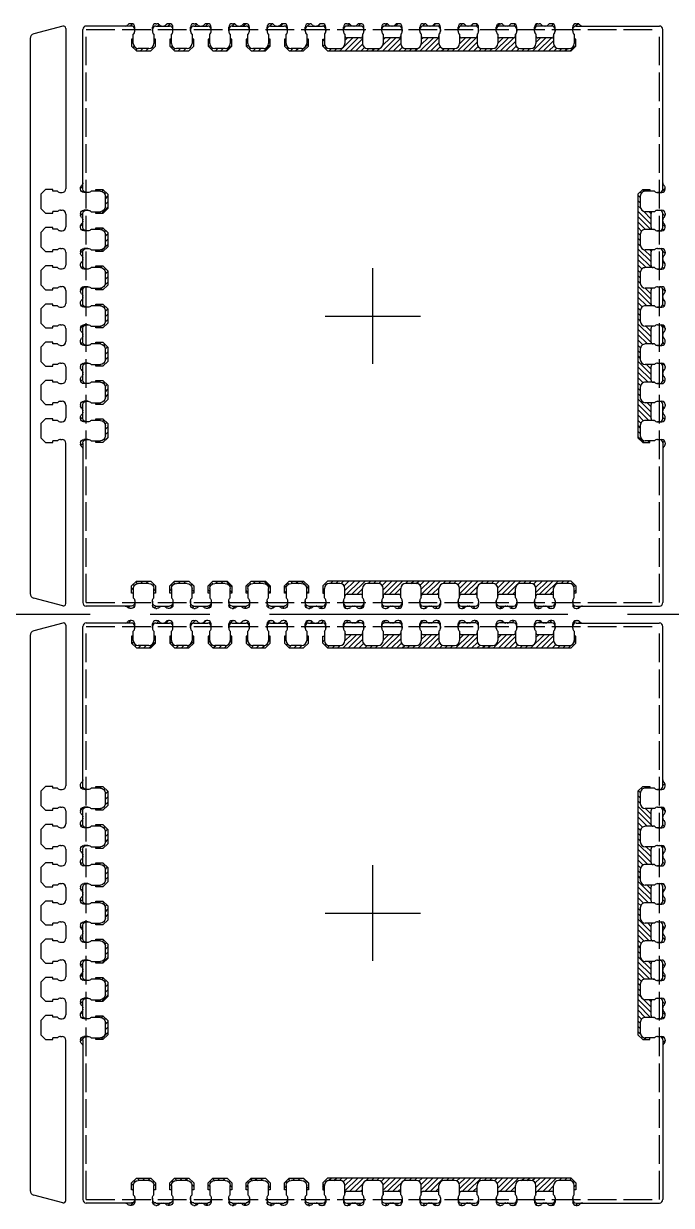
# Model space of a CAD drawing. Extents: x -46 to 252, y -27 to 158.
# Drawn here: x 0.08 to 13.64, y -1.84 to 22.9 of the extents above; entities that cross this region are included whole.
import ezdxf

# ---------------------------------------------------------------- set-up
doc = ezdxf.new("R2010")
doc.units = 0
doc.linetypes.add('AM_ISO02W050', pattern=[7.5, 6, -1.5])
doc.linetypes.add('AXES', pattern=[2, 1.25, -0.25, 0.25, -0.25])
doc.layers.add('AXIS', color=4, linetype='AXES', lineweight=25)
for name, color, linetype in [('bottom etching', 64, 'Continuous'), ('bottom leadframe', 7, 'Continuous'), ('leadframe', 7, 'Continuous'), ('Outline', 6, 'AM_ISO02W050'), ('top leadframe', 5, 'Continuous')]:
    doc.layers.add(name, color=color, linetype=linetype)
pattern_1 = [(45, (31.19803, -19.82155), (-0.0561266, 0.0561266), [])]
pattern_2 = [(0, (33.5826, -10.5325), (0, 6.985), [5.08, -1.905]), (90, (33.5826, -10.5325), (-6.985, 4e-16), [5.08, -1.905])]
pattern_3 = [(45, (33.58265, -10.53248), (-0.0561266, 0.0561266), [])]
pattern_4 = [(45, (33.58265, -10.53248), (-0.05837166, 0.05837166), [])]

# ---------------------------------------------------------------- blocks, each defined once
blk = doc.blocks.new('leadframe outline')
at = {"layer": 'AXIS', "ltscale": 5}
blk.add_line((-128.335, 0), (128.335, 0), dxfattribs=at)
blk = doc.blocks.new('12x12 outline')
at = {"layer": 'AXIS', "ltscale": 50}
for p, q in [((0, -1.052), (0, 0.948)), ((-1, -0.052), (1, -0.052))]:
    blk.add_line(p, q, dxfattribs=at)
at = {"layer": 'Outline', "ltscale": 0.1}
for p, q in [((-6, -6.052), (-6, 5.948)), ((-6, 5.948), (6, 5.948)), ((6, -6.052), (6, 5.948)), ((-6, -6.052), (6, -6.052))]:
    blk.add_line(p, q, dxfattribs=at)
at = {"layer": 'top leadframe', "ltscale": 50}
blk.add_line((0, -0.052), (0, -0.052), dxfattribs=at)
blk = doc.blocks.new('*U70')
at = {"layer": 'leadframe', "ltscale": 50}
blk.add_blockref('12x12 outline', (0, 0.052), dxfattribs=at)
blk = doc.blocks.new('*U71')
at = {"layer": 'leadframe', "color": 0, "linetype": 'ByBlock', "lineweight": -2, "transparency": 16777216}
for p in [(0, -12.5), (0, -25)]:
    blk.add_blockref('*U70', p, dxfattribs=at)
blk = doc.blocks.new('external Lead bottom')
at = {"layer": 'bottom leadframe', "ltscale": 50}
for p, q in [((-0.215, 0.25), (-0.25, 0.25)), ((-0.25, 0.25), (-0.25, 0.1)), ((-0.215, 0.35), (-0.215, 0.25)), ((-0.185, 0.412), (-0.185, 0.443)), ((0.185, 0.412), (0.185, 0.443)), ((0.215, 0.35), (0.215, 0.25)), ((0.25, 0.25), (0.215, 0.25)), ((0.25, 0.1), (0.25, 0.25)), ((-0.25, 0.1), (-0.15, 0)), ((-0.15, 0), (0.15, 0)), ((0.15, 0), (0.25, 0.1))]:
    blk.add_line(p, q, dxfattribs=at)
for centre, start, end in [((-0.265, 0.443), 0, 90), ((0.265, 0.443), 90, 180), ((-0.265, 0.412), 308.6822, 0), ((0.265, 0.412), 180, 231.3178)]:
    blk.add_arc(centre, 0.08, start, end, dxfattribs=at)
blk = doc.blocks.new('*U64')
at = {"layer": 'leadframe', "ltscale": 50, "rotation": 270}
blk.add_blockref('external Lead bottom', (-0.2615, 0), dxfattribs=at)
blk = doc.blocks.new('*U65')
at = {"layer": 'leadframe', "color": 0, "linetype": 'ByBlock', "lineweight": -2, "transparency": 16777216}
for p in [(0, 0), (0, -0.8), (0, -1.6), (0, -2.4), (0, -3.2), (0, -4), (0, -4.8)]:
    blk.add_blockref('*U64', p, dxfattribs=at)
blk = doc.blocks.new('leads external vertical bottom')
at = {"layer": 'bottom leadframe'}
for p, q in [((0.685, 6.071), (0.074, 5.907)), ((0.685, -6.071), (0.074, -5.907))]:
    blk.add_line(p, q, dxfattribs=at)
at = {"layer": 'bottom leadframe', "ltscale": 50}
for p, q in [((0.747, 6.023), (0.747, 2.665)), ((0, 5.811), (0, -5.811)), ((0.747, 2.135), (0.747, 1.865)), ((0.747, 1.335), (0.747, 1.065)), ((0.747, 0.535), (0.747, 0.265)), ((0.747, -0.265), (0.747, -0.535)), ((0.747, -1.065), (0.747, -1.335)), ((0.747, -1.865), (0.747, -2.135)), ((0.747, -6.023), (0.747, -2.665))]:
    blk.add_line(p, q, dxfattribs=at)
at = {"layer": 'bottom leadframe'}
for centre, radius, start, end in [((0.697, 6.023), 0.05, 0, 105), ((0.1, 5.811), 0.1, 105, 180), ((0.1, -5.811), 0.1, 180, 255), ((0.697, -6.023), 0.05, 255, 360)]:
    blk.add_arc(centre, radius, start, end, dxfattribs=at)
at = {"layer": 'leadframe'}
blk.add_blockref('*U65', (0.486, 2.4), dxfattribs=at)
blk = doc.blocks.new('*U94')
at = {"layer": 'leadframe'}
blk.add_blockref('leads external vertical bottom', (-0.37375, 0), dxfattribs=at)
blk = doc.blocks.new('*U95')
at = {"layer": 'leadframe', "color": 0, "linetype": 'ByBlock', "lineweight": -2, "transparency": 16777216}
for p in [(0, -12.5), (0, -25)]:
    blk.add_blockref('*U94', p, dxfattribs=at)
blk = doc.blocks.new('lead bottom new left')
at = {"layer": 'bottom leadframe'}
for p, q in [((0.522, 0.255), (0.522, 0.28)), ((0.37, 0.185), (0.452, 0.185)), ((0.37, -0.185), (0.452, -0.185)), ((0.522, -0.255), (0.522, -0.28))]:
    blk.add_line(p, q, dxfattribs=at)
at = {"layer": 'bottom leadframe', "ltscale": 50}
for p, q in [((0, -0.11), (0, 0.11)), ((0.105, 0.215), (0.299, 0.215)), ((0.362, 0.185), (0.4, 0.185)), ((0.299, -0.215), (0.105, -0.215)), ((0.4, -0.185), (0.362, -0.185))]:
    blk.add_line(p, q, dxfattribs=at)
for centre, radius, start, end in [((0.402, 0.255), 0.07, 270, 0), ((0.542, 0.387), 0.07, 180, 229.9948), ((0.105, 0.11), 0.105, 90, 180), ((0.362, 0.265), 0.08, 218.6822, 270), ((0.105, -0.11), 0.105, 180, 270), ((0.362, -0.265), 0.08, 90, 141.3178), ((0.402, -0.255), 0.07, 0, 90), ((0.542, -0.387), 0.07, 130.0052, 180)]:
    blk.add_arc(centre, radius, start, end, dxfattribs=at)
at = {"layer": 'bottom leadframe'}
for centre, start, end in [((0.452, 0.255), 270, 0), ((0.452, 0.28), 0, 49.9948), ((0.452, -0.255), 0, 90), ((0.452, -0.28), 310.0052, 0)]:
    blk.add_arc(centre, 0.07, start, end, dxfattribs=at)
blk = doc.blocks.new('Lead bottom leadframe')
at = {"layer": 'bottom etching', "ltscale": 50}
h = blk.add_hatch(dxfattribs=at)
h.set_pattern_fill('ANSI31', color=256, scale=0.025)
h.set_pattern_definition([(45, (1191.91155, 12.07104), (-0.056126601, 0.056126601), [])])
h.paths.add_polyline_path([(0, 0.15), (-0.1, 0.25), (-0.25, 0.25), (-0.25, 0.215), (-0.155, 0.215, -0.414214), (-0.05, 0.11), (-0.05, -0.11, -0.414214), (-0.155, -0.215), (-0.25, -0.215), (-0.25, -0.25), (-0.1, -0.25), (0, -0.15)])
at = {"layer": 'top leadframe', "ltscale": 50}
for p, q in [((-0.25, 0.215), (-0.25, 0.25)), ((-0.25, 0.25), (-0.1, 0.25)), ((-0.1, 0.25), (0, 0.15)), ((0, 0.15), (0, -0.15)), ((-0.25, -0.25), (-0.25, -0.215)), ((0, -0.15), (-0.1, -0.25)), ((-0.1, -0.25), (-0.25, -0.25))]:
    blk.add_line(p, q, dxfattribs=at)
at = {"layer": 'bottom etching', "ltscale": 50, "xscale": -1}
blk.add_blockref('lead bottom new left', (-0.05, 0), dxfattribs=at)
blk = doc.blocks.new('lead bottom new')
at = {"layer": 'bottom leadframe'}
for p, q in [((-0.522, 0.255), (-0.522, 0.28)), ((-0.37, 0.185), (-0.452, 0.185)), ((-0.37, -0.185), (-0.452, -0.185)), ((-0.522, -0.255), (-0.522, -0.28))]:
    blk.add_line(p, q, dxfattribs=at)
at = {"layer": 'bottom leadframe', "ltscale": 50}
for p, q in [((-0.362, 0.185), (-0.392, 0.185)), ((-0.299, 0.215), (-0.105, 0.215)), ((0, -0.11), (0, 0.11)), ((-0.4, -0.185), (-0.362, -0.185)), ((-0.362, -0.185), (-0.392, -0.185)), ((-0.299, -0.215), (-0.105, -0.215))]:
    blk.add_line(p, q, dxfattribs=at)
at = {"layer": 'bottom leadframe'}
for centre, start, end in [((-0.452, 0.28), 130.0052, 180), ((-0.452, 0.255), 180, 270), ((-0.452, -0.255), 90, 180), ((-0.452, -0.28), 180, 229.9948)]:
    blk.add_arc(centre, 0.07, start, end, dxfattribs=at)
at = {"layer": 'bottom leadframe', "ltscale": 50}
for centre, radius, start, end in [((-0.542, 0.387), 0.07, 310.0052, 0), ((-0.403, 0.255), 0.07, 180, 270), ((-0.362, 0.265), 0.08, 270, 321.3178), ((-0.105, 0.11), 0.105, 0, 90), ((-0.403, -0.255), 0.07, 90, 180), ((-0.362, -0.265), 0.08, 38.6822, 90), ((-0.105, -0.11), 0.105, 270, 0), ((-0.542, -0.387), 0.07, 0, 49.9948)]:
    blk.add_arc(centre, radius, start, end, dxfattribs=at)
blk = doc.blocks.new('power bar bottom leadframe')
at = {"layer": 'bottom etching', "ltscale": 50}
h = blk.add_hatch(dxfattribs=at)
h.set_pattern_fill('ANSI31', color=256, scale=0.025)
h.set_pattern_definition([(45, (31.98265, -4.98248), (-0.0561266, 0.0561266), [])])
h.paths.add_polyline_path([(-0.91, -0.05), (-0.69, -0.05, -0.414214), (-0.585, -0.155), (-0.585, -0.316, -0.414214), (-0.545, -0.276), (-0.255, -0.276, -0.414214), (-0.215, -0.316), (-0.215, -0.155, -0.414214), (-0.11, -0.05), (0.11, -0.05, -0.414214), (0.215, -0.155), (0.215, -0.316, -0.414214), (0.255, -0.276), (0.545, -0.276, -0.414214), (0.585, -0.316), (0.585, -0.155, -0.414214), (0.69, -0.05), (0.91, -0.05, -0.414214), (1.015, -0.155), (1.015, -0.316, -0.414214), (1.055, -0.276), (1.345, -0.276, -0.414214), (1.385, -0.316), (1.385, -0.155, -0.414214), (1.49, -0.05), (1.71, -0.05, -0.414214), (1.815, -0.155), (1.815, -0.316, -0.414214), (1.855, -0.276), (2.145, -0.276, -0.414214), (2.185, -0.316), (2.185, -0.155, -0.414214), (2.29, -0.05), (2.51, -0.05, -0.414214), (2.615, -0.155), (2.615, -0.25), (2.65, -0.25), (2.65, -0.1), (2.55, 0), (-2.55, 0), (-2.65, -0.1), (-2.65, -0.25), (-2.615, -0.25), (-2.615, -0.155, -0.414214), (-2.51, -0.05), (-2.29, -0.05, -0.414214), (-2.185, -0.155), (-2.185, -0.316, -0.414214), (-2.145, -0.276), (-1.855, -0.276, -0.414214), (-1.815, -0.316), (-1.815, -0.155, -0.414214), (-1.71, -0.05), (-1.49, -0.05, -0.414214), (-1.385, -0.155), (-1.385, -0.316, -0.414214), (-1.345, -0.276), (-1.055, -0.276, -0.414214), (-1.015, -0.316), (-1.015, -0.155, -0.414214)])
h = blk.add_hatch(dxfattribs=at)
h.set_pattern_fill('ANSI31', color=256, scale=0.025)
h.set_pattern_definition(pattern_1)
h.paths.add_polyline_path([(-2.013, -0.523), (-2.145, -0.523, -0.414214), (-2.215, -0.453), (-2.215, -0.503, 0.414214), (-2.145, -0.573), (-2.12, -0.573, 0.221671), (-2.066, -0.548, -0.221671)])
h = blk.add_hatch(dxfattribs=at)
h.set_pattern_fill('ANSI31', color=256, scale=0.025)
h.set_pattern_definition(pattern_1)
h.paths.add_polyline_path([(-1.785, -0.503), (-1.785, -0.453, -0.414214), (-1.855, -0.523), (-1.987, -0.523, -0.221671), (-1.934, -0.548, 0.221671), (-1.88, -0.573), (-1.855, -0.573, 0.414214)])
h = blk.add_hatch(dxfattribs=at)
h.set_pattern_fill('ANSI31', color=256, scale=0.025)
h.set_pattern_definition(pattern_1)
h.paths.add_polyline_path([(-1.266, -0.548, -0.221671), (-1.213, -0.523), (-1.345, -0.523, -0.414214), (-1.415, -0.453), (-1.415, -0.503, 0.414214), (-1.345, -0.573), (-1.32, -0.573, 0.221671)])
h = blk.add_hatch(dxfattribs=at)
h.set_pattern_fill('ANSI31', color=256, scale=0.025)
h.set_pattern_definition(pattern_1)
h.paths.add_polyline_path([(-0.985, -0.503), (-0.985, -0.453, -0.414214), (-1.055, -0.523), (-1.187, -0.523, -0.221671), (-1.134, -0.548, 0.221671), (-1.08, -0.573), (-1.055, -0.573, 0.414214)])
h = blk.add_hatch(dxfattribs=at)
h.set_pattern_fill('ANSI31', color=256, scale=0.025)
h.set_pattern_definition(pattern_1)
h.paths.add_polyline_path([(-0.466, -0.548, -0.221671), (-0.413, -0.523), (-0.545, -0.523, -0.414214), (-0.615, -0.453), (-0.615, -0.503, 0.414214), (-0.545, -0.573), (-0.52, -0.573, 0.221671)])
h = blk.add_hatch(dxfattribs=at)
h.set_pattern_fill('ANSI31', color=256, scale=0.025)
h.set_pattern_definition(pattern_1)
h.paths.add_polyline_path([(-0.185, -0.503), (-0.185, -0.453, -0.414214), (-0.255, -0.523), (-0.387, -0.523, -0.221671), (-0.334, -0.548, 0.221671), (-0.28, -0.573), (-0.255, -0.573, 0.414214)])
h = blk.add_hatch(dxfattribs=at)
h.set_pattern_fill('ANSI31', color=256, scale=0.025)
h.set_pattern_definition(pattern_1)
h.paths.add_polyline_path([(0.334, -0.548, -0.221671), (0.387, -0.523), (0.255, -0.523, -0.414214), (0.185, -0.453), (0.185, -0.503, 0.414214), (0.255, -0.573), (0.28, -0.573, 0.221671)])
h = blk.add_hatch(dxfattribs=at)
h.set_pattern_fill('ANSI31', color=256, scale=0.025)
h.set_pattern_definition(pattern_1)
h.paths.add_polyline_path([(0.615, -0.503), (0.615, -0.453, -0.414214), (0.545, -0.523), (0.413, -0.523, -0.221671), (0.466, -0.548, 0.221671), (0.52, -0.573), (0.545, -0.573, 0.414214)])
h = blk.add_hatch(dxfattribs=at)
h.set_pattern_fill('ANSI31', color=256, scale=0.025)
h.set_pattern_definition(pattern_1)
h.paths.add_polyline_path([(1.134, -0.548, -0.221671), (1.187, -0.523), (1.055, -0.523, -0.414214), (0.985, -0.453), (0.985, -0.503, 0.414214), (1.055, -0.573), (1.08, -0.573, 0.221671)])
h = blk.add_hatch(dxfattribs=at)
h.set_pattern_fill('ANSI31', color=256, scale=0.025)
h.set_pattern_definition(pattern_1)
h.paths.add_polyline_path([(1.415, -0.503), (1.415, -0.453, -0.414214), (1.345, -0.523), (1.213, -0.523, -0.221671), (1.266, -0.548, 0.221671), (1.32, -0.573), (1.345, -0.573, 0.414214)])
h = blk.add_hatch(dxfattribs=at)
h.set_pattern_fill('ANSI31', color=256, scale=0.025)
h.set_pattern_definition(pattern_1)
h.paths.add_polyline_path([(1.934, -0.548, -0.221671), (1.987, -0.523), (1.855, -0.523, -0.414214), (1.785, -0.453), (1.785, -0.503, 0.414214), (1.855, -0.573), (1.88, -0.573, 0.221671)])
h = blk.add_hatch(dxfattribs=at)
h.set_pattern_fill('ANSI31', color=256, scale=0.025)
h.set_pattern_definition(pattern_1)
h.paths.add_polyline_path([(2.215, -0.503), (2.215, -0.453, -0.414214), (2.145, -0.523), (2.013, -0.523, -0.221671), (2.066, -0.548, 0.221671), (2.12, -0.573), (2.145, -0.573, 0.414214)])
at = {"layer": 'bottom leadframe', "ltscale": 50}
for p, q in [((-2.65, -0.25), (-2.615, -0.25)), ((-2.65, -0.25), (-2.615, -0.25)), ((-2.585, -0.412, 0), (-2.585, -0.443, 0)), ((-1.385, -0.316), (-1.385, -0.35)), ((2.65, -0.25), (2.615, -0.25))]:
    blk.add_line(p, q, dxfattribs=at)
at = {"layer": 'leadframe', "ltscale": 50}
for p, q in [((-2.145, -0.523), (-1.855, -0.523)), ((-1.345, -0.523), (-1.055, -0.523)), ((-0.545, -0.523), (-0.255, -0.523)), ((0.255, -0.523), (0.545, -0.523)), ((1.055, -0.523), (1.345, -0.523)), ((1.855, -0.523), (2.145, -0.523))]:
    blk.add_line(p, q, dxfattribs=at)
at = {"layer": 'top leadframe', "ltscale": 50}
for p, q in [((-2.55, 0), (-2.65, -0.1)), ((2.55, 0), (-2.55, 0)), ((2.55, 0), (2.65, -0.1)), ((-2.65, -0.1), (-2.65, -0.25)), ((2.65, -0.1), (2.65, -0.25)), ((-2.65, -0.25), (-2.615, -0.25)), ((-2.145, -0.276), (-1.855, -0.276)), ((-1.345, -0.276), (-1.055, -0.276)), ((-0.545, -0.276), (-0.255, -0.276)), ((0.255, -0.276), (0.545, -0.276)), ((1.055, -0.276), (1.345, -0.276)), ((1.855, -0.276), (2.145, -0.276)), ((2.65, -0.25), (2.615, -0.25))]:
    blk.add_line(p, q, dxfattribs=at)
for centre, start, end in [((-2.145, -0.316), 90, 180), ((-1.855, -0.316), 0, 90), ((-1.345, -0.316), 90, 180), ((-1.055, -0.316), 0, 90), ((-0.545, -0.316), 90, 180), ((-0.255, -0.316), 0, 90), ((0.255, -0.316), 90, 180), ((0.545, -0.316), 0, 90), ((1.055, -0.316), 90, 180), ((1.345, -0.316), 0, 90), ((1.855, -0.316), 90, 180), ((2.145, -0.316), 0, 90)]:
    blk.add_arc(centre, 0.04, start, end, dxfattribs=at)
at = {"layer": 'leadframe', "ltscale": 50, "rotation": 90}
for p in [(-2.4, -0.05), (-1.6, -0.05), (-0.8, -0.05), (0, -0.05), (0.8, -0.05), (1.6, -0.05), (2.4, -0.05)]:
    blk.add_blockref('lead bottom new', p, dxfattribs=at)
blk = doc.blocks.new('bottom leadframe')
at = {"layer": 'bottom etching', "ltscale": 50}
h = blk.add_hatch(dxfattribs=at)
h.set_pattern_fill('ANSI31', color=256, scale=0.025)
h.set_pattern_definition(pattern_3)
h.paths.add_polyline_path([(-5.055, 6.122), (-5.08, 6.122, 0.221671), (-5.134, 6.097, -0.221671), (-5.187, 6.072), (-5.055, 6.072, -0.414214), (-4.985, 6.003), (-4.985, 6.052, 0.414214)])
h = blk.add_hatch(dxfattribs=at)
h.set_pattern_fill('ANSI31', color=256, scale=0.025)
h.set_pattern_definition(pattern_3)
h.paths.add_polyline_path([(-4.255, 6.122), (-4.28, 6.122, 0.221671), (-4.334, 6.097, -0.221671), (-4.387, 6.072), (-4.255, 6.072, -0.414214), (-4.185, 6.003), (-4.185, 6.052, 0.414214)])
h = blk.add_hatch(dxfattribs=at)
h.set_pattern_fill('ANSI31', color=256, scale=0.025)
h.set_pattern_definition(pattern_3)
h.paths.add_polyline_path([(-3.666, 6.097, 0.221671), (-3.72, 6.122), (-3.745, 6.122, 0.414214), (-3.815, 6.052), (-3.815, 6.003, -0.414214), (-3.745, 6.072), (-3.613, 6.072, -0.221671)])
h = blk.add_hatch(dxfattribs=at)
h.set_pattern_fill('ANSI31', color=256, scale=0.025)
h.set_pattern_definition(pattern_3)
h.paths.add_polyline_path([(-3.455, 6.122), (-3.48, 6.122, 0.221671), (-3.534, 6.097, -0.221671), (-3.587, 6.072), (-3.455, 6.072, -0.414214), (-3.385, 6.003), (-3.385, 6.052, 0.414214)])
h = blk.add_hatch(dxfattribs=at)
h.set_pattern_fill('ANSI31', color=256, scale=0.025)
h.set_pattern_definition(pattern_3)
h.paths.add_polyline_path([(-2.866, 6.097, 0.221671), (-2.92, 6.122), (-2.945, 6.122, 0.414214), (-3.015, 6.052), (-3.015, 6.003, -0.414214), (-2.945, 6.072), (-2.813, 6.072, -0.221671)])
h = blk.add_hatch(dxfattribs=at)
h.set_pattern_fill('ANSI31', color=256, scale=0.025)
h.set_pattern_definition(pattern_3)
h.paths.add_polyline_path([(-2.655, 6.122), (-2.68, 6.122, 0.221671), (-2.734, 6.097, -0.221671), (-2.787, 6.072), (-2.655, 6.072, -0.414214), (-2.585, 6.003), (-2.585, 6.052, 0.414214)])
h = blk.add_hatch(dxfattribs=at)
h.set_pattern_fill('ANSI31', color=256, scale=0.025)
h.set_pattern_definition(pattern_3)
h.paths.add_polyline_path([(-2.12, 6.122), (-2.145, 6.122, 0.414214), (-2.215, 6.052), (-2.215, 6.003, -0.414214), (-2.145, 6.072), (-2.013, 6.072, -0.221671), (-2.066, 6.097, 0.221671)])
h = blk.add_hatch(dxfattribs=at)
h.set_pattern_fill('ANSI31', color=256, scale=0.025)
h.set_pattern_definition(pattern_3)
h.paths.add_polyline_path([(-1.855, 6.122), (-1.88, 6.122, 0.221671), (-1.934, 6.097, -0.221671), (-1.987, 6.072), (-1.855, 6.072, -0.414214), (-1.785, 6.003), (-1.785, 6.052, 0.414214)])
h = blk.add_hatch(dxfattribs=at)
h.set_pattern_fill('ANSI31', color=256, scale=0.025)
h.set_pattern_definition(pattern_3)
h.paths.add_polyline_path([(-1.266, 6.097, 0.221671), (-1.32, 6.122), (-1.345, 6.122, 0.414214), (-1.415, 6.052), (-1.415, 6.003, -0.414214), (-1.345, 6.072), (-1.213, 6.072, -0.221671)])
h = blk.add_hatch(dxfattribs=at)
h.set_pattern_fill('ANSI31', color=256, scale=0.025)
h.set_pattern_definition(pattern_3)
h.paths.add_polyline_path([(-1.055, 6.122), (-1.08, 6.122, 0.221671), (-1.134, 6.097, -0.221671), (-1.187, 6.072), (-1.055, 6.072, -0.414214), (-0.985, 6.003), (-0.985, 6.052, 0.414214)])
h = blk.add_hatch(dxfattribs=at)
h.set_pattern_fill('ANSI31', color=256, scale=0.025)
h.set_pattern_definition(pattern_3)
h.paths.add_polyline_path([(4.28, 6.122), (4.255, 6.122, 0.414214), (4.185, 6.052), (4.185, 6.003, -0.414214), (4.255, 6.072), (4.387, 6.072, -0.221671), (4.334, 6.097, 0.221671)])
h = blk.add_hatch(dxfattribs=at)
h.set_pattern_fill('ANSI31', color=256, scale=0.025)
h.set_pattern_definition(pattern_3)
h.paths.add_polyline_path([(-6.073, 2.787, -0.221671), (-6.098, 2.734, 0.221671), (-6.123, 2.68), (-6.123, 2.655, 0.414214), (-6.053, 2.585), (-6.003, 2.585, -0.414214), (-6.073, 2.655)])
h = blk.add_hatch(dxfattribs=at)
h.set_pattern_fill('ANSI31', color=256, scale=0.025)
h.set_pattern_definition(pattern_3)
h.paths.add_polyline_path([(6.122, 2.68, 0.221671), (6.097, 2.734, -0.221671), (6.072, 2.787), (6.072, 2.655, -0.414214), (6.003, 2.585), (6.052, 2.585, 0.414214), (6.122, 2.655)])
h = blk.add_hatch(dxfattribs=at)
h.set_pattern_fill('ANSI31', color=256, scale=0.025)
h.set_pattern_definition(pattern_3)
h.paths.add_polyline_path([(-6.003, 2.215), (-6.053, 2.215, 0.414214), (-6.123, 2.145), (-6.123, 2.12, 0.221671), (-6.098, 2.066, -0.221671), (-6.073, 2.013), (-6.073, 2.145, -0.414214)])
h = blk.add_hatch(dxfattribs=at)
h.set_pattern_fill('ANSI31', color=256, scale=0.025)
h.set_pattern_definition(pattern_3)
h.paths.add_polyline_path([(-6.073, 1.987, -0.221671), (-6.098, 1.934, 0.221671), (-6.123, 1.88), (-6.123, 1.855, 0.414214), (-6.053, 1.785), (-6.003, 1.785, -0.414214), (-6.073, 1.855)])
h = blk.add_hatch(dxfattribs=at)
h.set_pattern_fill('ANSI31', color=256, scale=0.025)
h.set_pattern_definition(pattern_3)
h.paths.add_polyline_path([(-6.073, 1.345, -0.414214), (-6.003, 1.415), (-6.053, 1.415, 0.414214), (-6.123, 1.345), (-6.123, 1.32, 0.221671), (-6.098, 1.266, -0.221671), (-6.073, 1.213)])
h = blk.add_hatch(dxfattribs=at)
h.set_pattern_fill('ANSI31', color=256, scale=0.025)
h.set_pattern_definition(pattern_3)
h.paths.add_polyline_path([(-6.073, 1.187, -0.221671), (-6.098, 1.134, 0.221671), (-6.123, 1.08), (-6.123, 1.055, 0.414214), (-6.053, 0.985), (-6.003, 0.985, -0.414214), (-6.073, 1.055)])
h = blk.add_hatch(dxfattribs=at)
h.set_pattern_fill('ANSI31', color=256, scale=0.025)
h.set_pattern_definition(pattern_3)
h.paths.add_polyline_path([(-6.073, 0.545, -0.414214), (-6.003, 0.615), (-6.053, 0.615, 0.414214), (-6.123, 0.545), (-6.123, 0.52, 0.221671), (-6.098, 0.466, -0.221671), (-6.073, 0.413)])
h = blk.add_hatch(dxfattribs=at)
h.set_pattern_fill('ANSI31', color=256, scale=0.025)
h.set_pattern_definition(pattern_3)
h.paths.add_polyline_path([(-6.073, 0.387, -0.221671), (-6.098, 0.334, 0.221671), (-6.123, 0.28), (-6.123, 0.255, 0.414214), (-6.053, 0.185), (-6.003, 0.185, -0.414214), (-6.073, 0.255)])
h = blk.add_hatch(dxfattribs=at)
h.set_pattern_fill('ANSI31', color=256, scale=0.025)
h.set_pattern_definition(pattern_3)
h.paths.add_polyline_path([(-6.073, -0.255, -0.414214), (-6.003, -0.185), (-6.053, -0.185, 0.414214), (-6.123, -0.255), (-6.123, -0.28, 0.221671), (-6.098, -0.334, -0.221671), (-6.073, -0.387)])
h = blk.add_hatch(dxfattribs=at)
h.set_pattern_fill('ANSI31', color=256, scale=0.025)
h.set_pattern_definition(pattern_3)
h.paths.add_polyline_path([(-6.073, -0.545), (-6.073, -0.413, -0.221671), (-6.098, -0.466, 0.221671), (-6.123, -0.52), (-6.123, -0.545, 0.414214), (-6.053, -0.615), (-6.003, -0.615, -0.414214)])
h = blk.add_hatch(dxfattribs=at)
h.set_pattern_fill('ANSI31', color=256, scale=0.025)
h.set_pattern_definition(pattern_3)
h.paths.add_polyline_path([(-6.003, -0.985), (-6.053, -0.985, 0.414214), (-6.123, -1.055), (-6.123, -1.08, 0.221671), (-6.098, -1.134, -0.221671), (-6.073, -1.187), (-6.073, -1.055, -0.414214)])
h = blk.add_hatch(dxfattribs=at)
h.set_pattern_fill('ANSI31', color=256, scale=0.025)
h.set_pattern_definition(pattern_3)
h.paths.add_polyline_path([(-6.073, -1.345), (-6.073, -1.213, -0.221671), (-6.098, -1.266, 0.221671), (-6.123, -1.32), (-6.123, -1.345, 0.414214), (-6.053, -1.415), (-6.003, -1.415, -0.414214)])
h = blk.add_hatch(dxfattribs=at)
h.set_pattern_fill('ANSI31', color=256, scale=0.025)
h.set_pattern_definition(pattern_3)
h.paths.add_polyline_path([(-6.003, -1.785), (-6.053, -1.785, 0.414214), (-6.123, -1.855), (-6.123, -1.88, 0.221671), (-6.098, -1.934, -0.221671), (-6.073, -1.987), (-6.073, -1.855, -0.414214)])
h = blk.add_hatch(dxfattribs=at)
h.set_pattern_fill('ANSI31', color=256, scale=0.025)
h.set_pattern_definition(pattern_3)
h.paths.add_polyline_path([(-6.073, -2.145), (-6.073, -2.013, -0.221671), (-6.098, -2.066, 0.221671), (-6.123, -2.12), (-6.123, -2.145, 0.414214), (-6.053, -2.215), (-6.003, -2.215, -0.414214)])
h = blk.add_hatch(dxfattribs=at)
h.set_pattern_fill('ANSI31', color=256, scale=0.025)
h.set_pattern_definition(pattern_3)
h.paths.add_polyline_path([(-6.003, -2.585), (-6.053, -2.585, 0.414214), (-6.123, -2.655), (-6.123, -2.68, 0.221671), (-6.098, -2.734, -0.221671), (-6.073, -2.787), (-6.073, -2.655, -0.414214)])
h = blk.add_hatch(dxfattribs=at)
h.set_pattern_fill('ANSI31', color=256, scale=0.025)
h.set_pattern_definition(pattern_3)
h.paths.add_polyline_path([(6.122, -2.655, 0.414214), (6.052, -2.585), (6.003, -2.585, -0.414214), (6.072, -2.655), (6.072, -2.787, -0.221671), (6.097, -2.734, 0.221671), (6.122, -2.68)])
h = blk.add_hatch(dxfattribs=at)
h.set_pattern_fill('ANSI31', color=256, scale=0.025)
h.set_pattern_definition(pattern_3)
h.paths.add_polyline_path([(-4.985, -6.053), (-4.985, -6.003, -0.414214), (-5.055, -6.073), (-5.187, -6.073, -0.221671), (-5.134, -6.098, 0.221671), (-5.08, -6.123), (-5.055, -6.123, 0.414214)])
h = blk.add_hatch(dxfattribs=at)
h.set_pattern_fill('ANSI31', color=256, scale=0.025)
h.set_pattern_definition(pattern_3)
h.paths.add_polyline_path([(-4.413, -6.073), (-4.545, -6.073, -0.414214), (-4.615, -6.003), (-4.615, -6.053, 0.414214), (-4.545, -6.123), (-4.52, -6.123, 0.221671), (-4.466, -6.098, -0.221671)])
h = blk.add_hatch(dxfattribs=at)
h.set_pattern_fill('ANSI31', color=256, scale=0.025)
h.set_pattern_definition(pattern_3)
h.paths.add_polyline_path([(-4.185, -6.053), (-4.185, -6.003, -0.414214), (-4.255, -6.073), (-4.387, -6.073, -0.221671), (-4.334, -6.098, 0.221671), (-4.28, -6.123), (-4.255, -6.123, 0.414214)])
h = blk.add_hatch(dxfattribs=at)
h.set_pattern_fill('ANSI31', color=256, scale=0.025)
h.set_pattern_definition(pattern_3)
h.paths.add_polyline_path([(-3.666, -6.098, -0.221671), (-3.613, -6.073), (-3.745, -6.073, -0.414214), (-3.815, -6.003), (-3.815, -6.053, 0.414214), (-3.745, -6.123), (-3.72, -6.123, 0.221671)])
h = blk.add_hatch(dxfattribs=at)
h.set_pattern_fill('ANSI31', color=256, scale=0.025)
h.set_pattern_definition(pattern_3)
h.paths.add_polyline_path([(-3.385, -6.053), (-3.385, -6.003, -0.414214), (-3.455, -6.073), (-3.587, -6.073, -0.221671), (-3.534, -6.098, 0.221671), (-3.48, -6.123), (-3.455, -6.123, 0.414214)])
h = blk.add_hatch(dxfattribs=at)
h.set_pattern_fill('ANSI31', color=256, scale=0.025)
h.set_pattern_definition(pattern_3)
h.paths.add_polyline_path([(-2.013, -6.073), (-2.145, -6.073, -0.414214), (-2.215, -6.003), (-2.215, -6.053, 0.414214), (-2.145, -6.123), (-2.12, -6.123, 0.221671), (-2.066, -6.098, -0.221671)])
h = blk.add_hatch(dxfattribs=at)
h.set_pattern_fill('ANSI31', color=256, scale=0.025)
h.set_pattern_definition(pattern_3)
h.paths.add_polyline_path([(-1.785, -6.053), (-1.785, -6.003, -0.414214), (-1.855, -6.073), (-1.987, -6.073, -0.221671), (-1.934, -6.098, 0.221671), (-1.88, -6.123), (-1.855, -6.123, 0.414214)])
h = blk.add_hatch(dxfattribs=at)
h.set_pattern_fill('ANSI31', color=256, scale=0.025)
h.set_pattern_definition(pattern_3)
h.paths.add_polyline_path([(-1.213, -6.073), (-1.345, -6.073, -0.414214), (-1.415, -6.003), (-1.415, -6.053, 0.414214), (-1.345, -6.123), (-1.32, -6.123, 0.221671), (-1.266, -6.098, -0.221671)])
h = blk.add_hatch(dxfattribs=at)
h.set_pattern_fill('ANSI31', color=256, scale=0.025)
h.set_pattern_definition(pattern_3)
h.paths.add_polyline_path([(-0.985, -6.053), (-0.985, -6.003, -0.414214), (-1.055, -6.073), (-1.187, -6.073, -0.221671), (-1.134, -6.098, 0.221671), (-1.08, -6.123), (-1.055, -6.123, 0.414214)])
h = blk.add_hatch(dxfattribs=at)
h.set_pattern_fill('ANSI31', color=256, scale=0.025)
h.set_pattern_definition(pattern_3)
h.paths.add_polyline_path([(4.387, -6.073), (4.255, -6.073, -0.414214), (4.185, -6.003), (4.185, -6.053, 0.414214), (4.255, -6.123), (4.28, -6.123, 0.221671), (4.334, -6.098, -0.221671)])
at = {"layer": 'leadframe', "ltscale": 50, "true_color": 0x727430}
h = blk.add_hatch(dxfattribs=at)
h.set_pattern_fill('ANGLE', color=67)
h.set_pattern_definition(pattern_2)
h.paths.add_polyline_path([(-5.055, 6.122), (-5.08, 6.122, 0.221671), (-5.134, 6.097, -0.221671), (-5.187, 6.072), (-5.055, 6.072, -0.414214), (-4.985, 6.003), (-4.985, 6.052, 0.414214)])
h = blk.add_hatch(dxfattribs=at)
h.set_pattern_fill('ANGLE', color=67)
h.set_pattern_definition(pattern_2)
h.paths.add_polyline_path([(-4.52, 6.122), (-4.545, 6.122, 0.414214), (-4.615, 6.052), (-4.615, 6.003, -0.414214), (-4.545, 6.072), (-4.413, 6.072, -0.221671), (-4.466, 6.097, 0.221671)])
h = blk.add_hatch(dxfattribs=at)
h.set_pattern_fill('ANSI31', color=67, scale=0.026)
h.set_pattern_definition(pattern_4)
h.paths.add_polyline_path([(-4.466, 6.097, 0.221671), (-4.52, 6.122), (-4.545, 6.122, 0.414214), (-4.615, 6.052), (-4.615, 6.003, -0.414214), (-4.545, 6.072), (-4.413, 6.072, -0.221671)])
h = blk.add_hatch(dxfattribs=at)
h.set_pattern_fill('ANGLE', color=67)
h.set_pattern_definition(pattern_2)
h.paths.add_polyline_path([(-4.255, 6.122), (-4.28, 6.122, 0.221671), (-4.334, 6.097, -0.221671), (-4.387, 6.072), (-4.255, 6.072, -0.414214), (-4.185, 6.003), (-4.185, 6.052, 0.414214)])
h = blk.add_hatch(dxfattribs=at)
h.set_pattern_fill('ANGLE', color=67)
h.set_pattern_definition(pattern_2)
h.paths.add_polyline_path([(-3.72, 6.122), (-3.745, 6.122, 0.414214), (-3.815, 6.052), (-3.815, 6.003, -0.414214), (-3.745, 6.072), (-3.613, 6.072, -0.221671), (-3.666, 6.097, 0.221671)])
h = blk.add_hatch(dxfattribs=at)
h.set_pattern_fill('ANGLE', color=67)
h.set_pattern_definition(pattern_2)
h.paths.add_polyline_path([(-3.455, 6.122), (-3.48, 6.122, 0.221671), (-3.534, 6.097, -0.221671), (-3.587, 6.072), (-3.455, 6.072, -0.414214), (-3.385, 6.003), (-3.385, 6.052, 0.414214)])
h = blk.add_hatch(dxfattribs=at)
h.set_pattern_fill('ANGLE', color=67)
h.set_pattern_definition(pattern_2)
h.paths.add_polyline_path([(-2.92, 6.122), (-2.945, 6.122, 0.414214), (-3.015, 6.052), (-3.015, 6.003, -0.414214), (-2.945, 6.072), (-2.813, 6.072, -0.221671), (-2.866, 6.097, 0.221671)])
h = blk.add_hatch(dxfattribs=at)
h.set_pattern_fill('ANGLE', color=67)
h.set_pattern_definition(pattern_2)
h.paths.add_polyline_path([(-2.655, 6.122), (-2.68, 6.122, 0.221671), (-2.734, 6.097, -0.221671), (-2.787, 6.072), (-2.655, 6.072, -0.414214), (-2.585, 6.003), (-2.585, 6.052, 0.414214)])
h = blk.add_hatch(dxfattribs=at)
h.set_pattern_fill('ANGLE', color=67)
h.set_pattern_definition(pattern_2)
h.paths.add_polyline_path([(-2.066, 6.097, 0.221671), (-2.12, 6.122), (-2.145, 6.122, 0.414214), (-2.215, 6.052), (-2.215, 6.003, -0.414214), (-2.145, 6.072), (-2.013, 6.072, -0.221671)])
h = blk.add_hatch(dxfattribs=at)
h.set_pattern_fill('ANGLE', color=67)
h.set_pattern_definition(pattern_2)
h.paths.add_polyline_path([(-1.855, 6.122), (-1.88, 6.122, 0.221671), (-1.934, 6.097, -0.221671), (-1.987, 6.072), (-1.855, 6.072, -0.414214), (-1.785, 6.003), (-1.785, 6.052, 0.414214)])
h = blk.add_hatch(dxfattribs=at)
h.set_pattern_fill('ANGLE', color=67)
h.set_pattern_definition(pattern_2)
h.paths.add_polyline_path([(-1.055, 6.122), (-1.08, 6.122, 0.221671), (-1.134, 6.097, -0.221671), (-1.187, 6.072), (-1.055, 6.072, -0.414214), (-0.985, 6.003), (-0.985, 6.052, 0.414214)])
h = blk.add_hatch(dxfattribs=at)
h.set_pattern_fill('ANGLE', color=67)
h.set_pattern_definition(pattern_2)
h.paths.add_polyline_path([(4.334, 6.097, 0.221671), (4.28, 6.122), (4.255, 6.122, 0.414214), (4.185, 6.052), (4.185, 6.003, -0.414214), (4.255, 6.072), (4.387, 6.072, -0.221671)])
h = blk.add_hatch(dxfattribs=at)
h.set_pattern_fill('ANGLE', color=67)
h.set_pattern_definition(pattern_2)
h.paths.add_polyline_path([(-6.073, 2.787, -0.221671), (-6.098, 2.734, 0.221671), (-6.123, 2.68), (-6.123, 2.655, 0.414214), (-6.053, 2.585), (-6.003, 2.585, -0.414214), (-6.073, 2.655)])
h = blk.add_hatch(dxfattribs=at)
h.set_pattern_fill('ANGLE', color=67)
h.set_pattern_definition(pattern_2)
h.paths.add_polyline_path([(6.122, 2.68, 0.221671), (6.097, 2.734, -0.221671), (6.072, 2.787), (6.072, 2.655, -0.414214), (6.003, 2.585), (6.052, 2.585, 0.414214), (6.122, 2.655)])
h = blk.add_hatch(dxfattribs=at)
h.set_pattern_fill('ANGLE', color=67)
h.set_pattern_definition(pattern_2)
h.paths.add_polyline_path([(-6.073, 2.145, -0.414214), (-6.003, 2.215), (-6.053, 2.215, 0.414214), (-6.123, 2.145), (-6.123, 2.12, 0.221671), (-6.098, 2.066, -0.221671), (-6.073, 2.013)])
h = blk.add_hatch(dxfattribs=at)
h.set_pattern_fill('ANGLE', color=67)
h.set_pattern_definition(pattern_2)
h.paths.add_polyline_path([(-6.073, 1.987, -0.221671), (-6.098, 1.934, 0.221671), (-6.123, 1.88), (-6.123, 1.855, 0.414214), (-6.053, 1.785), (-6.003, 1.785, -0.414214), (-6.073, 1.855)])
h = blk.add_hatch(dxfattribs=at)
h.set_pattern_fill('ANGLE', color=67)
h.set_pattern_definition(pattern_2)
h.paths.add_polyline_path([(-6.073, 1.345, -0.414214), (-6.003, 1.415), (-6.053, 1.415, 0.414214), (-6.123, 1.345), (-6.123, 1.32, 0.221671), (-6.098, 1.266, -0.221671), (-6.073, 1.213)])
h = blk.add_hatch(dxfattribs=at)
h.set_pattern_fill('ANGLE', color=67)
h.set_pattern_definition(pattern_2)
h.paths.add_polyline_path([(-6.073, 1.187, -0.221671), (-6.098, 1.134, 0.221671), (-6.123, 1.08), (-6.123, 1.055, 0.414214), (-6.053, 0.985), (-6.003, 0.985, -0.414214), (-6.073, 1.055)])
h = blk.add_hatch(dxfattribs=at)
h.set_pattern_fill('ANGLE', color=67)
h.set_pattern_definition(pattern_2)
h.paths.add_polyline_path([(-6.003, 0.615), (-6.053, 0.615, 0.414214), (-6.123, 0.545), (-6.123, 0.52, 0.221671), (-6.098, 0.466, -0.221671), (-6.073, 0.413), (-6.073, 0.545, -0.414214)])
h = blk.add_hatch(dxfattribs=at)
h.set_pattern_fill('ANGLE', color=67)
h.set_pattern_definition(pattern_2)
h.paths.add_polyline_path([(-6.073, 0.387, -0.221671), (-6.098, 0.334, 0.221671), (-6.123, 0.28), (-6.123, 0.255, 0.414214), (-6.053, 0.185), (-6.003, 0.185, -0.414214), (-6.073, 0.255)])
h = blk.add_hatch(dxfattribs=at)
h.set_pattern_fill('ANGLE', color=67)
h.set_pattern_definition(pattern_2)
h.paths.add_polyline_path([(-6.073, -0.255, -0.414214), (-6.003, -0.185), (-6.053, -0.185, 0.414214), (-6.123, -0.255), (-6.123, -0.28, 0.221671), (-6.098, -0.334, -0.221671), (-6.073, -0.387)])
h = blk.add_hatch(dxfattribs=at)
h.set_pattern_fill('ANGLE', color=67)
h.set_pattern_definition(pattern_2)
h.paths.add_polyline_path([(-6.073, -0.545), (-6.073, -0.413, -0.221671), (-6.098, -0.466, 0.221671), (-6.123, -0.52), (-6.123, -0.545, 0.414214), (-6.053, -0.615), (-6.003, -0.615, -0.414214)])
h = blk.add_hatch(dxfattribs=at)
h.set_pattern_fill('ANGLE', color=67)
h.set_pattern_definition(pattern_2)
h.paths.add_polyline_path([(-6.003, -0.985), (-6.053, -0.985, 0.414214), (-6.123, -1.055), (-6.123, -1.08, 0.221671), (-6.098, -1.134, -0.221671), (-6.073, -1.187), (-6.073, -1.055, -0.414214)])
h = blk.add_hatch(dxfattribs=at)
h.set_pattern_fill('ANGLE', color=67)
h.set_pattern_definition(pattern_2)
h.paths.add_polyline_path([(-6.073, -1.345), (-6.073, -1.213, -0.221671), (-6.098, -1.266, 0.221671), (-6.123, -1.32), (-6.123, -1.345, 0.414214), (-6.053, -1.415), (-6.003, -1.415, -0.414214)])
h = blk.add_hatch(dxfattribs=at)
h.set_pattern_fill('ANGLE', color=67)
h.set_pattern_definition(pattern_2)
h.paths.add_polyline_path([(-6.073, -1.855, -0.414214), (-6.003, -1.785), (-6.053, -1.785, 0.414214), (-6.123, -1.855), (-6.123, -1.88, 0.221671), (-6.098, -1.934, -0.221671), (-6.073, -1.987)])
h = blk.add_hatch(dxfattribs=at)
h.set_pattern_fill('ANGLE', color=67)
h.set_pattern_definition(pattern_2)
h.paths.add_polyline_path([(-6.073, -2.145), (-6.073, -2.013, -0.221671), (-6.098, -2.066, 0.221671), (-6.123, -2.12), (-6.123, -2.145, 0.414214), (-6.053, -2.215), (-6.003, -2.215, -0.414214)])
h = blk.add_hatch(dxfattribs=at)
h.set_pattern_fill('ANGLE', color=67)
h.set_pattern_definition(pattern_2)
h.paths.add_polyline_path([(-6.073, -2.655, -0.414214), (-6.003, -2.585), (-6.053, -2.585, 0.414214), (-6.123, -2.655), (-6.123, -2.68, 0.221671), (-6.098, -2.734, -0.221671), (-6.073, -2.787)])
h = blk.add_hatch(dxfattribs=at)
h.set_pattern_fill('ANGLE', color=67)
h.set_pattern_definition(pattern_2)
h.paths.add_polyline_path([(6.122, -2.655, 0.414214), (6.052, -2.585), (6.003, -2.585, -0.414214), (6.072, -2.655), (6.072, -2.787, -0.221671), (6.097, -2.734, 0.221671), (6.122, -2.68)])
h = blk.add_hatch(dxfattribs=at)
h.set_pattern_fill('ANGLE', color=67)
h.set_pattern_definition(pattern_2)
h.paths.add_polyline_path([(-4.985, -6.053), (-4.985, -6.003, -0.414214), (-5.055, -6.073), (-5.187, -6.073, -0.221671), (-5.134, -6.098, 0.221671), (-5.08, -6.123), (-5.055, -6.123, 0.414214)])
h = blk.add_hatch(dxfattribs=at)
h.set_pattern_fill('ANGLE', color=67)
h.set_pattern_definition(pattern_2)
h.paths.add_polyline_path([(-4.413, -6.073), (-4.545, -6.073, -0.414214), (-4.615, -6.003), (-4.615, -6.053, 0.414214), (-4.545, -6.123), (-4.52, -6.123, 0.221671), (-4.466, -6.098, -0.221671)])
h = blk.add_hatch(dxfattribs=at)
h.set_pattern_fill('ANGLE', color=67)
h.set_pattern_definition(pattern_2)
h.paths.add_polyline_path([(-4.185, -6.053), (-4.185, -6.003, -0.414214), (-4.255, -6.073), (-4.387, -6.073, -0.221671), (-4.334, -6.098, 0.221671), (-4.28, -6.123), (-4.255, -6.123, 0.414214)])
h = blk.add_hatch(dxfattribs=at)
h.set_pattern_fill('ANGLE', color=67)
h.set_pattern_definition(pattern_2)
h.paths.add_polyline_path([(-3.666, -6.098, -0.221671), (-3.613, -6.073), (-3.745, -6.073, -0.414214), (-3.815, -6.003), (-3.815, -6.053, 0.414214), (-3.745, -6.123), (-3.72, -6.123, 0.221671)])
h = blk.add_hatch(dxfattribs=at)
h.set_pattern_fill('ANGLE', color=67)
h.set_pattern_definition(pattern_2)
h.paths.add_polyline_path([(-3.385, -6.053), (-3.385, -6.003, -0.414214), (-3.455, -6.073), (-3.587, -6.073, -0.221671), (-3.534, -6.098, 0.221671), (-3.48, -6.123), (-3.455, -6.123, 0.414214)])
h = blk.add_hatch(dxfattribs=at)
h.set_pattern_fill('ANGLE', color=67)
h.set_pattern_definition(pattern_2)
h.paths.add_polyline_path([(-2.813, -6.073), (-2.945, -6.073, -0.414214), (-3.015, -6.003), (-3.015, -6.053, 0.414214), (-2.945, -6.123), (-2.92, -6.123, 0.221671), (-2.866, -6.098, -0.221671)])
h = blk.add_hatch(dxfattribs=at)
h.set_pattern_fill('ANSI31', color=67, scale=0.026)
h.set_pattern_definition(pattern_4)
h.paths.add_polyline_path([(-2.866, -6.098, -0.221671), (-2.813, -6.073), (-2.945, -6.073, -0.414214), (-3.015, -6.003), (-3.015, -6.053, 0.414214), (-2.945, -6.123), (-2.92, -6.123, 0.221671)])
h = blk.add_hatch(dxfattribs=at)
h.set_pattern_fill('ANGLE', color=67)
h.set_pattern_definition(pattern_2)
h.paths.add_polyline_path([(-2.585, -6.053), (-2.585, -6.003, -0.414214), (-2.655, -6.073), (-2.787, -6.073, -0.221671), (-2.734, -6.098, 0.221671), (-2.68, -6.123), (-2.655, -6.123, 0.414214)])
h = blk.add_hatch(dxfattribs=at)
h.set_pattern_fill('ANSI31', color=67, scale=0.026)
h.set_pattern_definition(pattern_4)
h.paths.add_polyline_path([(-2.585, -6.053), (-2.585, -6.003, -0.414214), (-2.655, -6.073), (-2.787, -6.073, -0.221671), (-2.734, -6.098, 0.221671), (-2.68, -6.123), (-2.655, -6.123, 0.414214)])
h = blk.add_hatch(dxfattribs=at)
h.set_pattern_fill('ANGLE', color=67)
h.set_pattern_definition(pattern_2)
h.paths.add_polyline_path([(-2.013, -6.073), (-2.145, -6.073, -0.414214), (-2.215, -6.003), (-2.215, -6.053, 0.414214), (-2.145, -6.123), (-2.12, -6.123, 0.221671), (-2.066, -6.098, -0.221671)])
h = blk.add_hatch(dxfattribs=at)
h.set_pattern_fill('ANGLE', color=67)
h.set_pattern_definition(pattern_2)
h.paths.add_polyline_path([(-1.785, -6.053), (-1.785, -6.003, -0.414214), (-1.855, -6.073), (-1.987, -6.073, -0.221671), (-1.934, -6.098, 0.221671), (-1.88, -6.123), (-1.855, -6.123, 0.414214)])
h = blk.add_hatch(dxfattribs=at)
h.set_pattern_fill('ANGLE', color=67)
h.set_pattern_definition(pattern_2)
h.paths.add_polyline_path([(-0.985, -6.053), (-0.985, -6.003, -0.414214), (-1.055, -6.073), (-1.187, -6.073, -0.221671), (-1.134, -6.098, 0.221671), (-1.08, -6.123), (-1.055, -6.123, 0.414214)])
h = blk.add_hatch(dxfattribs=at)
h.set_pattern_fill('ANGLE', color=67)
h.set_pattern_definition(pattern_2)
h.paths.add_polyline_path([(4.334, -6.098, -0.221671), (4.387, -6.073), (4.255, -6.073, -0.414214), (4.185, -6.003), (4.185, -6.053, 0.414214), (4.255, -6.123), (4.28, -6.123, 0.221671)])
at = {"layer": 'bottom leadframe', "ltscale": 50}
for p, q in [((-6.073, 2.655), (-6.073, 6.001)), ((-5.055, 6.072), (-6.001, 6.072)), ((-4.545, 6.072), (-4.255, 6.072)), ((-3.745, 6.072), (-3.455, 6.072)), ((-2.945, 6.072), (-2.655, 6.072)), ((-2.145, 6.072), (-1.855, 6.072)), ((-1.345, 6.072), (-1.055, 6.072)), ((4.255, 6.072), (6, 6.072)), ((6.072, 2.655), (6.072, 6)), ((-6.073, 1.855), (-6.073, 2.145)), ((-6.073, 1.055), (-6.073, 1.345)), ((-6.073, 0.255), (-6.073, 0.545)), ((-6.073, -0.545), (-6.073, -0.255)), ((-6.073, -1.345), (-6.073, -1.055)), ((-6.073, -2.145), (-6.073, -1.855)), ((-6.073, -2.655), (-6.073, -6.001)), ((6.072, -2.655), (6.072, -6)), ((-5.055, -6.073), (-6.001, -6.073)), ((-4.545, -6.073), (-4.255, -6.073)), ((-3.745, -6.073), (-3.455, -6.073)), ((-2.945, -6.073), (-2.655, -6.073)), ((-2.145, -6.073), (-1.855, -6.073)), ((-1.345, -6.073), (-1.055, -6.073)), ((4.255, -6.073), (6, -6.073))]:
    blk.add_line(p, q, dxfattribs=at)
for centre, start, end in [((-6, 6), 90, 180), ((6, 6), 359.9691, 90.0309), ((6, 6), 359.9691, 90.0309), ((-6, -6), 180, 270), ((6, -6), 269.9691, 0.0309)]:
    blk.add_arc(centre, 0.0725, start, end, dxfattribs=at)
at = {"layer": 'bottom etching', "ltscale": 50, "rotation": 180}
blk.add_blockref('power bar bottom leadframe', (1.6, 5.55), dxfattribs=at)
at = {"layer": 'leadframe', "ltscale": 50, "xscale": -1.000000000000003, "rotation": 90}
for p in [(-4.8, 5.55), (-4, 5.55), (-3.2, 5.55), (-2.4, 5.55), (-1.6, 5.55)]:
    blk.add_blockref('Lead bottom leadframe', p, dxfattribs=at)
at = {"layer": 'leadframe', "ltscale": 50}
for p in [(-5.55, 2.4), (-5.55, 1.6), (-5.55, 0.8), (-5.55, 0), (-5.55, -0.8), (-5.55, -1.6), (-5.55, -2.4)]:
    blk.add_blockref('Lead bottom leadframe', p, dxfattribs=at)
at = {"layer": 'leadframe', "ltscale": 50, "rotation": 90}
for name, p in [('power bar bottom leadframe', (5.55, 0)), ('Lead bottom leadframe', (-4.8, -5.55)), ('Lead bottom leadframe', (-4, -5.55)), ('Lead bottom leadframe', (-3.2, -5.55)), ('Lead bottom leadframe', (-2.4, -5.55)), ('Lead bottom leadframe', (-1.6, -5.55))]:
    blk.add_blockref(name, p, dxfattribs=at)
at = {"layer": 'leadframe'}
blk.add_blockref('power bar bottom leadframe', (1.6, -5.55), dxfattribs=at)

msp = doc.modelspace()

# ---------------------------------------------------------------- block references
at = {"layer": 'leadframe', "xscale": -1}
msp.add_blockref('leadframe outline', (113.137, 10.532), dxfattribs=at)
at = {"layer": 'leadframe'}
for name, p in [('*U95', (0.586, 29.283)), ('*U71', (7.387, 29.282)), ('bottom leadframe', (7.387, 16.782)), ('bottom leadframe', (7.387, 4.282))]:
    msp.add_blockref(name, p, dxfattribs=at)

doc.saveas('drawing.dxf')
